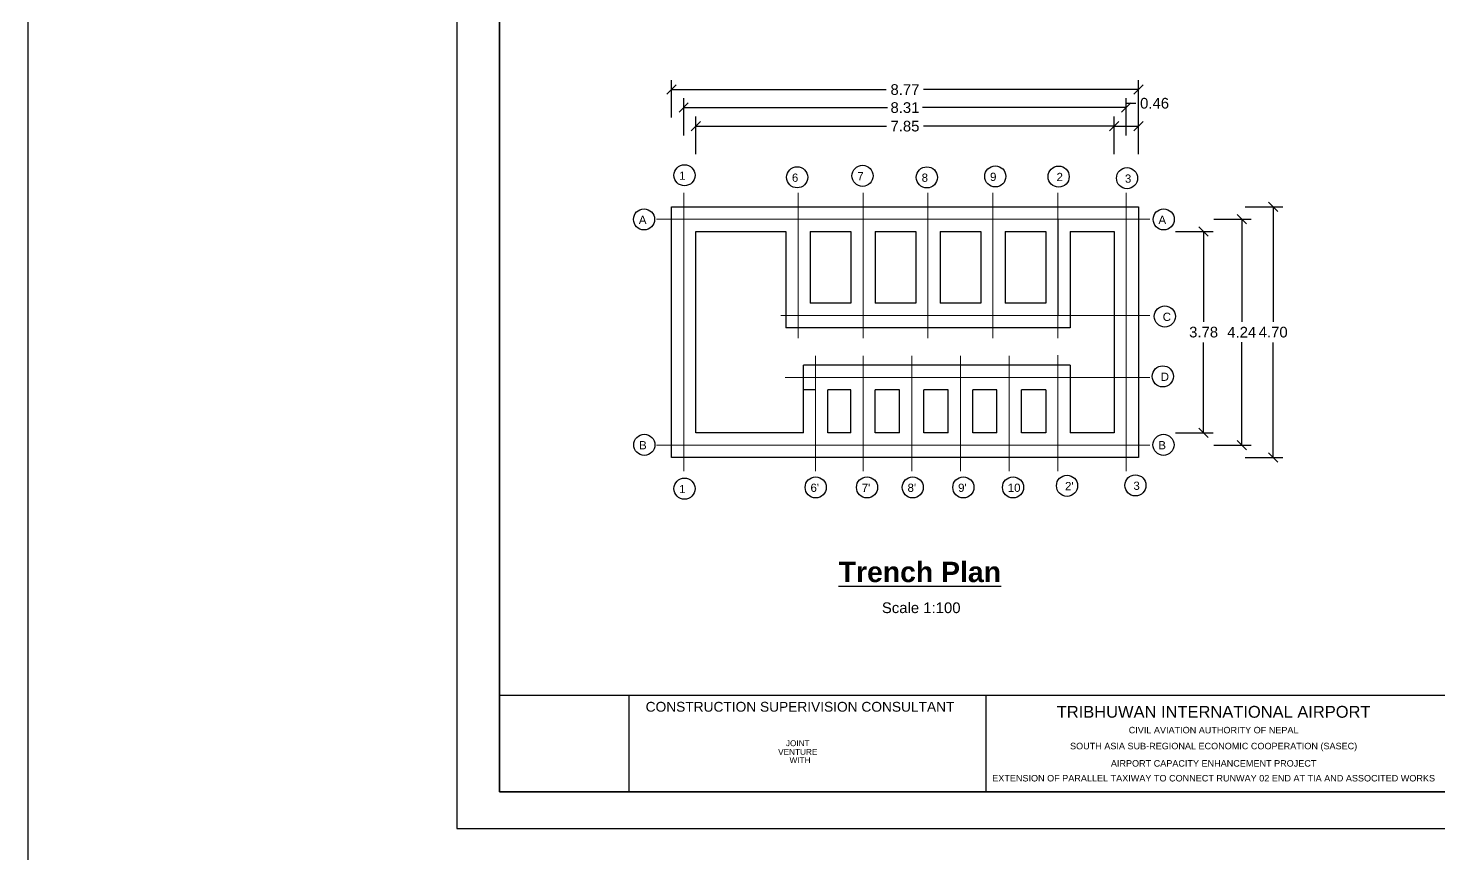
# Model space of a CAD drawing. Header units: metres. Extents: x 428 to 3974, y -4076 to 3914.
# Drawn here: x 942.93 to 969.4, y -393.99 to -378.51 of the extents above; entities that cross this region are included whole.
import ezdxf
from ezdxf.enums import TextEntityAlignment as Align

# ---------------------------------------------------------------- set-up
doc = ezdxf.new("R2010")
doc.units = ezdxf.units.M
doc.header["$MEASUREMENT"] = 0
doc.header["$PDMODE"] = 2
for name, color, linetype in [('Dimension', 7, 'Continuous'), ('Frame', 7, 'Continuous'), ('trench', 7, 'Continuous'), ('window', 2, 'Continuous')]:
    doc.layers.add(name, color=color, linetype=linetype)
doc.layers.add('Doors', color=3, linetype='Continuous', lineweight=20)
doc.styles.add('ARIAL', font='arial.ttf')
doc.styles.add('labor camp', font='arial.ttf')
doc.dimstyles.new('1@100', dxfattribs={"dimtxt": 0.2, "dimasz": 0.175, "dimexe": 0.18, "dimexo": 0.0625, "dimgap": 0.09, "dimtad": 0, "dimtih": 1, "dimtoh": 1, "dimzin": 0, "dimdsep": 46, "dimtxsty": 'labor camp', "dimblk": 'OBLIQUE', "dimcen": 0.09, "dimadec": 0, "dimazin": 0, "dimtfac": 1, "dimtofl": 0, "dimtmove": 1, "dimatfit": 3, "dimfxl": 0.525, "dimfxlon": 1, "dimtolj": 1, "dimtzin": 0, "dimarcsym": 0})

# ---------------------------------------------------------------- blocks, each defined once
blk = doc.blocks.new('_Oblique')
at = {"color": 0, "linetype": 'ByBlock', "lineweight": -2}
blk.add_line((-0.5, -0.5), (0.5, 0.5), dxfattribs=at)
blk = doc.blocks.new('*D141')
at = {"layer": 'Defpoints', "color": 0, "transparency": 16777216}
for p in [(963.766, -379.662), (955.001, -381.862), (963.766, -381.862)]:
    blk.add_point(p, dxfattribs=at)
at = {"layer": 'window', "color": 0, "lineweight": -2, "transparency": 16777216}
for p, q in [((955.001, -380.187), (955.001, -379.482)), ((963.766, -380.187), (963.766, -379.482)), ((955.001, -379.662), (959.033, -379.662)), ((963.766, -379.662), (959.733, -379.662))]:
    blk.add_line(p, q, dxfattribs=at)
at = {"layer": 'window', "color": 0, "lineweight": -2, "transparency": 16777216, "xscale": 0.175, "yscale": 0.175, "zscale": 0.175, "rotation": 180}
blk.add_blockref('_Oblique', (955.001, -379.662), dxfattribs=at)
at = {"layer": 'window', "color": 0, "lineweight": -2, "transparency": 16777216, "xscale": 0.175, "yscale": 0.175, "zscale": 0.175}
blk.add_blockref('_Oblique', (963.766, -379.662), dxfattribs=at)
at = {"layer": 'window', "color": 0, "lineweight": 5, "transparency": 16777216, "insert": (959.383, -379.662), "char_height": 0.2, "attachment_point": 5, "style": 'labor camp'}
blk.add_mtext('\\A1;8.77', dxfattribs=at)
blk = doc.blocks.new('*D142')
at = {"layer": 'Defpoints', "color": 0, "transparency": 16777216}
for p in [(963.536, -380), (955.231, -382.092), (963.536, -382.092)]:
    blk.add_point(p, dxfattribs=at)
at = {"layer": 'window', "color": 0, "lineweight": -2, "transparency": 16777216}
for p, q in [((955.231, -380.525), (955.231, -379.82)), ((955.231, -380), (959.053, -380)), ((963.536, -380), (959.714, -380)), ((963.536, -380.525), (963.536, -379.82))]:
    blk.add_line(p, q, dxfattribs=at)
at = {"layer": 'window', "color": 0, "lineweight": -2, "transparency": 16777216, "xscale": 0.175, "yscale": 0.175, "zscale": 0.175, "rotation": 180}
blk.add_blockref('_Oblique', (955.231, -380), dxfattribs=at)
at = {"layer": 'window', "color": 0, "lineweight": -2, "transparency": 16777216, "xscale": 0.175, "yscale": 0.175, "zscale": 0.175}
blk.add_blockref('_Oblique', (963.536, -380), dxfattribs=at)
at = {"layer": 'window', "color": 0, "lineweight": 5, "transparency": 16777216, "insert": (959.383, -380), "char_height": 0.2, "attachment_point": 5, "style": 'labor camp'}
blk.add_mtext('\\A1;8.31', dxfattribs=at)
blk = doc.blocks.new('*D143')
at = {"layer": 'Defpoints', "color": 0, "transparency": 16777216}
for p in [(963.306, -380.348), (955.461, -382.322), (963.306, -382.322)]:
    blk.add_point(p, dxfattribs=at)
at = {"layer": 'window', "color": 0, "lineweight": -2, "transparency": 16777216}
for p, q in [((955.461, -380.873), (955.461, -380.168)), ((963.306, -380.873), (963.306, -380.168)), ((955.461, -380.348), (959.034, -380.348)), ((963.306, -380.348), (959.733, -380.348))]:
    blk.add_line(p, q, dxfattribs=at)
at = {"layer": 'window', "color": 0, "lineweight": -2, "transparency": 16777216, "xscale": 0.175, "yscale": 0.175, "zscale": 0.175, "rotation": 180}
blk.add_blockref('_Oblique', (955.461, -380.348), dxfattribs=at)
at = {"layer": 'window', "color": 0, "lineweight": -2, "transparency": 16777216, "xscale": 0.175, "yscale": 0.175, "zscale": 0.175}
blk.add_blockref('_Oblique', (963.306, -380.348), dxfattribs=at)
at = {"layer": 'window', "color": 0, "lineweight": 5, "transparency": 16777216, "insert": (959.383, -380.348), "char_height": 0.2, "attachment_point": 5, "style": 'labor camp'}
blk.add_mtext('\\A1;7.85', dxfattribs=at)
blk = doc.blocks.new('*D144')
at = {"layer": 'Defpoints', "color": 0, "transparency": 16777216}
for p in [(963.766, -381.862), (963.766, -386.558), (966.291, -386.558)]:
    blk.add_point(p, dxfattribs=at)
at = {"layer": 'window', "color": 0, "lineweight": -2, "transparency": 16777216}
for p, q in [((965.766, -381.862), (966.471, -381.862)), ((966.291, -381.862), (966.291, -384.018)), ((966.291, -386.558), (966.291, -384.402)), ((965.766, -386.558), (966.471, -386.558))]:
    blk.add_line(p, q, dxfattribs=at)
at = {"layer": 'window', "color": 0, "lineweight": -2, "transparency": 16777216, "xscale": 0.175, "yscale": 0.175, "zscale": 0.175}
for p, rotation in [((966.291, -381.862), 90), ((966.291, -386.558), 270)]:
    blk.add_blockref('_Oblique', p, dxfattribs=dict(at, rotation=rotation))
at = {"layer": 'window', "color": 0, "lineweight": 5, "transparency": 16777216, "insert": (966.291, -384.21), "char_height": 0.2, "attachment_point": 5, "style": 'labor camp'}
blk.add_mtext('\\A1;4.70', dxfattribs=at)
blk = doc.blocks.new('*D145')
at = {"layer": 'Defpoints', "color": 0, "transparency": 16777216}
for p in [(963.536, -382.092), (963.536, -386.328), (965.701, -386.328)]:
    blk.add_point(p, dxfattribs=at)
at = {"layer": 'window', "color": 0, "lineweight": -2, "transparency": 16777216}
for p, q in [((965.176, -382.092), (965.881, -382.092)), ((965.701, -382.092), (965.701, -384.019)), ((965.701, -386.328), (965.701, -384.4)), ((965.176, -386.328), (965.881, -386.328))]:
    blk.add_line(p, q, dxfattribs=at)
at = {"layer": 'window', "color": 0, "lineweight": -2, "transparency": 16777216, "xscale": 0.175, "yscale": 0.175, "zscale": 0.175}
for p, rotation in [((965.701, -382.092), 90), ((965.701, -386.328), 270)]:
    blk.add_blockref('_Oblique', p, dxfattribs=dict(at, rotation=rotation))
at = {"layer": 'window', "color": 0, "lineweight": 5, "transparency": 16777216, "insert": (965.701, -384.21), "char_height": 0.2, "attachment_point": 5, "style": 'labor camp'}
blk.add_mtext('\\A1;4.24', dxfattribs=at)
blk = doc.blocks.new('*D146')
at = {"layer": 'Defpoints', "color": 0, "transparency": 16777216}
for p in [(963.306, -382.322), (963.306, -386.098), (964.986, -386.098)]:
    blk.add_point(p, dxfattribs=at)
at = {"layer": 'window', "color": 0, "lineweight": -2, "transparency": 16777216}
for p, q in [((964.461, -382.322), (965.166, -382.322)), ((964.986, -382.322), (964.986, -384.018)), ((964.986, -386.098), (964.986, -384.402)), ((964.461, -386.098), (965.166, -386.098))]:
    blk.add_line(p, q, dxfattribs=at)
at = {"layer": 'window', "color": 0, "lineweight": -2, "transparency": 16777216, "xscale": 0.175, "yscale": 0.175, "zscale": 0.175}
for p, rotation in [((964.986, -382.322), 90), ((964.986, -386.098), 270)]:
    blk.add_blockref('_Oblique', p, dxfattribs=dict(at, rotation=rotation))
at = {"layer": 'window', "color": 0, "lineweight": 5, "transparency": 16777216, "insert": (964.986, -384.21), "char_height": 0.2, "attachment_point": 5, "style": 'labor camp'}
blk.add_mtext('\\A1;3.78', dxfattribs=at)
blk = doc.blocks.new('*D158')
at = {"layer": 'Defpoints', "color": 0, "transparency": 16777216}
for p in [(963.766, -380.348), (963.766, -381.862), (963.306, -382.322)]:
    blk.add_point(p, dxfattribs=at)
at = {"layer": 'window', "color": 0, "lineweight": -2, "transparency": 16777216}
for p, q in [((963.536, -380.348), (963.536, -379.919)), ((963.536, -379.919), (963.716, -379.919)), ((963.306, -380.873), (963.306, -380.168)), ((963.766, -380.873), (963.766, -380.168)), ((963.306, -380.348), (963.766, -380.348))]:
    blk.add_line(p, q, dxfattribs=at)
at = {"layer": 'window', "color": 0, "lineweight": -2, "transparency": 16777216, "xscale": 0.175, "yscale": 0.175, "zscale": 0.175, "rotation": 180}
blk.add_blockref('_Oblique', (963.306, -380.348), dxfattribs=at)
at = {"layer": 'window', "color": 0, "lineweight": -2, "transparency": 16777216, "xscale": 0.175, "yscale": 0.175, "zscale": 0.175}
blk.add_blockref('_Oblique', (963.766, -380.348), dxfattribs=at)
at = {"layer": 'window', "color": 0, "lineweight": 5, "transparency": 16777216, "insert": (964.066, -379.919), "char_height": 0.2, "attachment_point": 5, "style": 'labor camp'}
blk.add_mtext('\\A1;0.46', dxfattribs=at)

msp = doc.modelspace()

# ---------------------------------------------------------------- linework, layer by layer
for centre in [(955.247, -381.268), (958.587, -381.279), (961.077, -381.29), (957.36, -381.306), (959.794, -381.307), (962.266, -381.293), (963.549, -381.323), (954.488, -382.096), (964.238, -382.096), (964.258, -383.915), (964.22, -385.039), (954.493, -386.322), (964.234, -386.322), (962.424, -387.09), (963.707, -387.083), (955.247, -387.144), (957.708, -387.121), (958.671, -387.121), (959.529, -387.121), (960.479, -387.121), (961.41, -387.121)]:
    msp.add_circle(centre, 0.198)
at = {"layer": 'Defpoints', "color": 3}
msp.add_lwpolyline([(992.975, -393.516), (992.975, -363.816), (950.975, -363.816), (950.975, -393.516)], close=True, dxfattribs=at)
at = {"layer": 'Doors'}
for p, q in [((955.231, -386.814), (955.231, -381.595)), ((957.377, -381.595), (957.377, -384.325)), ((958.596, -381.595), (958.596, -384.325)), ((959.815, -381.595), (959.815, -384.325)), ((961.034, -381.595), (961.034, -384.325)), ((962.253, -381.595), (962.253, -384.325)), ((963.536, -381.595), (963.536, -386.814)), ((954.721, -382.092), (963.978, -382.092)), ((963.978, -383.896), (957.054, -383.896)), ((957.707, -386.814), (957.707, -384.651)), ((958.596, -386.814), (958.596, -384.651)), ((959.51, -386.814), (959.51, -384.651)), ((960.425, -386.814), (960.425, -384.651)), ((961.339, -386.814), (961.339, -384.651)), ((962.253, -384.64), (962.253, -386.814)), ((963.978, -385.058), (957.134, -385.058)), ((963.978, -386.328), (954.721, -386.328))]:
    msp.add_line(p, q, dxfattribs=at)
at = {"layer": 'Frame', "color": 6, "linetype": 'Continuous', "lineweight": 35}
for p, q in [((951.775, -364.528), (951.775, -392.828)), ((951.775, -392.828), (992.237, -392.828))]:
    msp.add_line(p, q, dxfattribs=at)
at = {"layer": 'Frame'}
for p, q in [((955.001, -381.862), (963.766, -381.862)), ((955.001, -386.558), (955.001, -381.862)), ((963.766, -381.862), (963.766, -386.558)), ((962.253, -382.092), (962.253, -383.896)), ((955.461, -382.322), (957.147, -382.322)), ((955.461, -386.098), (955.461, -382.322)), ((957.147, -382.322), (957.147, -384.126)), ((957.607, -382.322), (957.607, -383.666)), ((957.607, -382.322), (958.366, -382.322)), ((958.366, -382.322), (958.366, -383.666)), ((958.826, -382.322), (958.826, -383.666)), ((958.826, -382.322), (959.585, -382.322)), ((959.585, -382.322), (959.585, -383.666)), ((960.045, -382.322), (960.045, -383.666)), ((960.045, -382.322), (960.804, -382.322)), ((960.804, -382.322), (960.804, -383.666)), ((961.264, -382.322), (961.264, -383.666)), ((961.264, -382.322), (962.023, -382.322)), ((962.023, -382.322), (962.023, -383.666)), ((962.483, -382.322), (962.483, -384.126)), ((962.483, -382.322), (963.306, -382.322)), ((963.306, -382.322), (963.306, -386.098)), ((958.366, -383.666), (957.607, -383.666)), ((959.585, -383.666), (958.826, -383.666)), ((960.804, -383.666), (960.045, -383.666)), ((962.023, -383.666), (961.264, -383.666)), ((962.483, -384.126), (957.147, -384.126)), ((957.477, -386.098), (957.477, -384.828)), ((962.483, -384.828), (957.477, -384.828)), ((962.483, -384.828), (962.483, -386.098)), ((957.707, -385.288), (957.477, -385.288)), ((957.937, -386.098), (957.937, -385.288)), ((958.366, -385.288), (957.937, -385.288)), ((958.366, -385.288), (957.937, -385.288)), ((958.366, -386.098), (958.366, -385.288)), ((958.826, -386.098), (958.826, -385.288)), ((959.28, -385.288), (958.826, -385.288)), ((959.28, -385.288), (958.826, -385.288)), ((959.28, -386.098), (959.28, -385.288)), ((959.74, -386.098), (959.74, -385.288)), ((960.195, -385.288), (959.74, -385.288)), ((960.195, -385.288), (959.74, -385.288)), ((960.195, -386.098), (960.195, -385.288)), ((960.655, -386.098), (960.655, -385.288)), ((961.109, -385.288), (960.655, -385.288)), ((961.109, -385.288), (960.655, -385.288)), ((961.109, -386.098), (961.109, -385.288)), ((961.569, -386.098), (961.569, -385.288)), ((962.023, -385.288), (961.569, -385.288)), ((962.023, -385.288), (961.569, -385.288)), ((962.023, -385.288), (962.023, -386.098)), ((957.477, -386.098), (955.461, -386.098)), ((958.366, -386.098), (957.937, -386.098)), ((959.28, -386.098), (958.826, -386.098)), ((960.195, -386.098), (959.74, -386.098)), ((961.109, -386.098), (960.655, -386.098)), ((962.023, -386.098), (961.569, -386.098)), ((963.306, -386.098), (962.483, -386.098)), ((963.766, -386.558), (955.001, -386.558))]:
    msp.add_line(p, q, dxfattribs=at)
at = {"layer": 'Frame', "linetype": 'Continuous', "lineweight": 30}
for p, q in [((987.943, -391.022), (951.775, -391.022)), ((954.207, -392.814), (954.207, -391.022)), ((960.907, -392.814), (960.907, -391.022))]:
    msp.add_line(p, q, dxfattribs=at)
at = {"layer": 'trench'}
msp.add_lwpolyline([(942.934, -347.896), (1189.471, -347.896), (1189.471, -410.459), (942.934, -410.459)], close=True, dxfattribs=at)

# ---------------------------------------------------------------- texts
at = {"layer": 'Dimension', "attachment_point": 1, "style": 'labor camp'}
for s, insert, char_height, width in [(' 1', (955.088, -381.198), 0.1543, 1.07742), (' 6', (957.202, -381.236), 0.1543, 0.85538), (' 7', (958.428, -381.209), 0.1543, 0.46018), (' 8', (959.636, -381.236), 0.1543, 0.60027), (' 9', (960.919, -381.22), 0.1543, 0.73612), ('  2', (962.107, -381.223), 0.1543, 0.8228), ('  3', (963.39, -381.253), 0.1543, 0.62181), (' A', (954.33, -382.026), 0.1543, 0.52819), (' A', (964.079, -382.026), 0.1543, 0.52819), ('  C', (964.099, -383.845), 0.1543, 0.52819), ('  D', (964.062, -384.969), 0.1543, 0.52819), (' B', (954.335, -386.252), 0.1543, 1.06061), (' B', (964.076, -386.252), 0.1543, 1.06061), (' 1', (955.088, -387.074), 0.1543, 1.07742), (" 6'", (957.55, -387.05), 0.1543, 0.85538), (" 7'", (958.512, -387.05), 0.1543, 0.85538), (" 8'", (959.371, -387.05), 0.1543, 0.85538), (" 9'", (960.32, -387.05), 0.1543, 0.85538), (' 10', (961.251, -387.05), 0.1543, 0.85538), ("  2'", (962.266, -387.019), 0.1543, 0.8228), ('  3', (963.549, -387.012), 0.1543, 0.62181), ('{\\fArial|b1|i0|c0|p34;\\LTrench Plan}', (958.139, -388.515), 0.38096, 4.17081), ('\\pt4.4;Scale 1:100', (958.95, -389.277), 0.2, 1.66142)]:
    msp.add_mtext(s, dxfattribs=dict(at, insert=insert, char_height=char_height, width=width))
at = {"layer": 'Frame', "color": 7, "linetype": 'Continuous', "style": 'ARIAL'}
msp.add_text('CONSTRUCTION SUPERIVISION CONSULTANT', height=0.18429, dxfattribs=at).set_placement((954.518, -391.326))
for s, height, p in [('TRIBHUWAN INTERNATIONAL AIRPORT', 0.22115, (965.174, -391.328)), ('CIVIL AVIATION AUTHORITY OF NEPAL', 0.12178, (965.174, -391.671)), ('JOINT ', 0.1103, (957.393, -391.917)), ('SOUTH ASIA SUB-REGIONAL ECONOMIC COOPERATION (SASEC)', 0.12178, (965.174, -391.985)), ('VENTURE ', 0.1103, (957.393, -392.081)), (' WITH', 0.1103, (957.393, -392.234)), ('AIRPORT CAPACITY ENHANCEMENT PROJECT', 0.12178, (965.174, -392.295)), ('EXTENSION OF PARALLEL TAXIWAY TO CONNECT RUNWAY 02 END AT TIA AND ASSOCITED WORKS', 0.12178, (965.174, -392.573))]:
    msp.add_text(s, height=height, dxfattribs=at).set_placement(p, align=Align.MIDDLE)

# ---------------------------------------------------------------- dimensions: what is measured, and where the dimension line sits
at = {"layer": 'window', "color": 0, "lineweight": 5}
for base, p1, p2, picture, middle in [((963.7661, -379.6622), (955.0006, -381.8623), (963.7661, -381.8623), '*D141', (959.3833, -379.6622)), ((963.5361, -379.9998), (955.2306, -382.0923), (963.5361, -382.0923), '*D142', (959.3833, -379.9998)), ((963.766, -380.348), (963.306, -382.322), (963.766, -381.862), '*D158', (963.806, -379.919)), ((963.3061, -380.3484), (955.4606, -382.3223), (963.3061, -382.3223), '*D143', (959.3833, -380.3484))]:
    dim = msp.add_linear_dim(base=base, p1=p1, p2=p2, dimstyle='1@100', dxfattribs=at)
    dim.commit()
    dim.dimension.update_dxf_attribs({"geometry": picture, "text_midpoint": middle})
for base, p1, p2, picture, middle in [((966.291, -386.558), (963.766, -381.862), (963.766, -386.558), '*D144', (966.291, -384.21)), ((965.701, -386.328), (963.536, -382.092), (963.536, -386.328), '*D145', (965.701, -384.21)), ((964.986, -386.098), (963.306, -382.322), (963.306, -386.098), '*D146', (964.986, -384.21))]:
    dim = msp.add_linear_dim(base=base, p1=p1, p2=p2, angle=90, dimstyle='1@100', dxfattribs=at)
    dim.commit()
    dim.dimension.update_dxf_attribs({"geometry": picture, "text_midpoint": middle})

doc.saveas('drawing.dxf')
